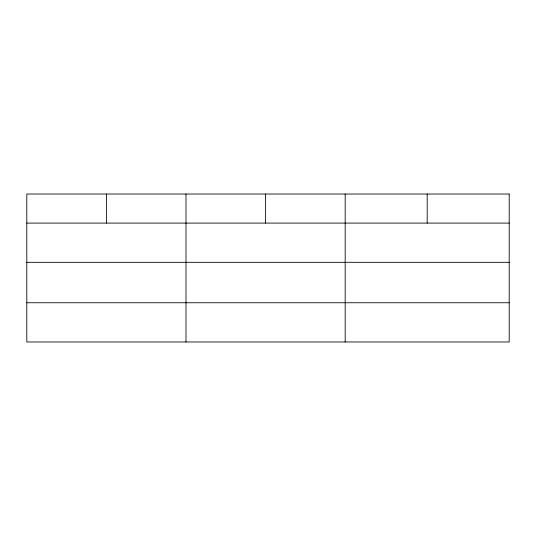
<?xml version="1.0" encoding="UTF-8"?>
<svg xmlns="http://www.w3.org/2000/svg" width="536" height="536" viewBox="0 0 536 536"><rect width="100%" height="100%" fill="white"/><g stroke="black" fill="none" stroke-linecap="round" stroke-linejoin="round"><path stroke-width="0.8" d="M26.8 223.097L509.2 223.097M26.8 262.325L509.2 262.325M26.8 302.746L509.2 302.746M427.192 194.025L427.192 223.097M345.184 194.025L345.184 341.975M265.588 194.025L265.588 223.097M185.992 194.025L185.992 341.975M106.396 194.025L106.396 223.097M509.2 194.025L26.8 194.025L26.8 341.975L509.2 341.975L509.2 194.025"/></g></svg>
